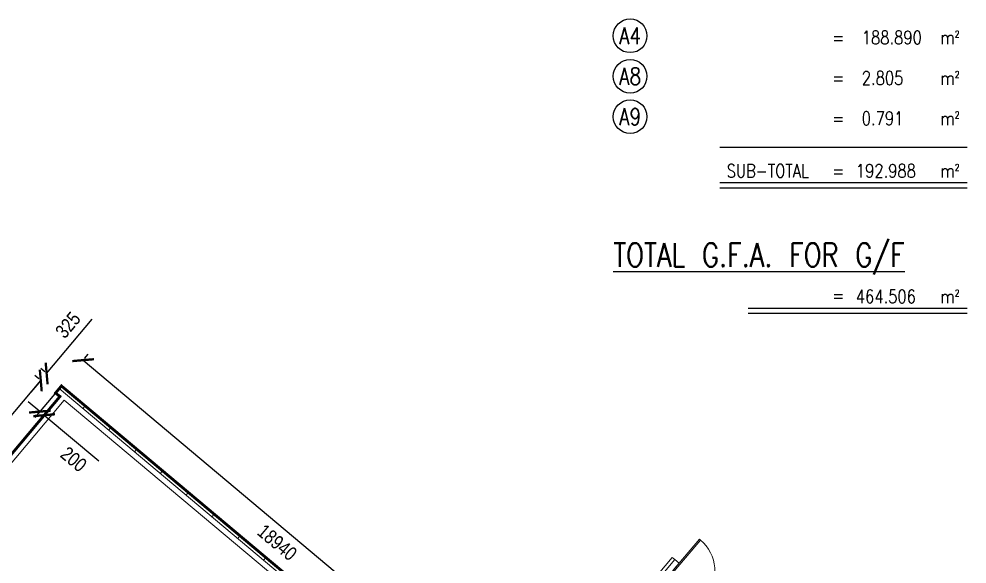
# Model space of a CAD drawing. Header units: millimetres. Extents: x 834140250 to 834644390, y 817877047 to 817987022.
# Drawn here: x 834372873 to 834406640, y 817913738 to 817933148 of the extents above; entities that cross this region are included whole.
import ezdxf
from ezdxf.enums import TextEntityAlignment as Align

# ---------------------------------------------------------------- set-up
doc = ezdxf.new("R2010")
doc.units = ezdxf.units.MM
doc.header["$LTSCALE"] = 1000
doc.header["$MEASUREMENT"] = 0
doc.layers.get('Defpoints').update_dxf_attribs({"color": 150})
doc.layers.add('MGD031_1', color=7, linetype='Continuous')
doc.layers.add('VPA040_Text', color=3, linetype='Continuous')
doc.layers.add('VPAX', color=7, linetype='Continuous', lineweight=13)
doc.styles.add('1_2.5mm', font='arial.ttf', dxfattribs={"width": 0.8, "height": 0.0025})
doc.styles.get("Standard").update_dxf_attribs({"font": 'txt.shx', "width": 0.8})
doc.styles.add('Style-Arial', font='arial.ttf', dxfattribs={"width": 0.8})
doc.styles.add('T1', font='simplex.shx', dxfattribs={"width": 0.8})
doc.dimstyles.get("Standard").update_dxf_attribs({"dimtxt": 0.18, "dimasz": 0.18, "dimexe": 0.18, "dimexo": 0.0625, "dimgap": 0.09, "dimtad": 0, "dimtih": 1, "dimtoh": 1, "dimdec": 4, "dimzin": 1, "dimdsep": 46, "dimtxsty": '1_2.5mm', "dimcen": 0, "dimadec": 0, "dimazin": 0, "dimtfac": 1, "dimtdec": 4, "dimtofl": 0, "dimtmove": 0, "dimatfit": 3, "dimfxl": 0, "dimtolj": 1, "dimtzin": 1, "dimarcsym": 0})

# ---------------------------------------------------------------- blocks, each defined once
blk = doc.blocks.new('M2')
at = {"width": 0.85}
for s, height, p in [('2', 100, (217, 100)), ('m', 200, (0, 0))]:
    blk.add_text(s, height=height, dxfattribs=at).set_placement(p)
blk = doc.blocks.new('_ArchTick')
at = {"color": 0, "linetype": 'ByBlock', "const_width": 0.15}
blk.add_lwpolyline([(-0.5, -0.5), (0.5, 0.5)], dxfattribs=at)
blk = doc.blocks.new('*D40')
at = {"layer": 'Defpoints', "color": 0}
for p in [(834375029, 817920845), (834389666, 817908824), (834389538, 817908671)]:
    blk.add_point(p, dxfattribs=at)
at = {"layer": 'MGD031_1', "color": 0, "lineweight": -2}
for p, q in [((834375157, 817920998), (834389666, 817908824)), ((834375205, 817921055), (834375333, 817921208)), ((834389714, 817908881), (834389842, 817909033))]:
    blk.add_line(p, q, dxfattribs=at)
at = {"layer": 'MGD031_1', "color": 0, "lineweight": -2, "xscale": 547.6004642393601, "yscale": 547.6004642393601, "zscale": 547.6004642393601}
for p, rotation in [((834375157, 817920998), 139.9999999386835), ((834389666, 817908824), 319.9999999386835)]:
    blk.add_blockref('_ArchTick', p, dxfattribs=dict(at, rotation=rotation))
at = {"layer": 'MGD031_1', "color": 0, "insert": (834382072, 817914506), "char_height": 500, "attachment_point": 5, "rotation": 320, "style": 'Style-Arial'}
blk.add_mtext('18940', dxfattribs=at)
blk = doc.blocks.new('*D42')
at = {"layer": 'Defpoints', "color": 0}
for p in [(834373650, 817920273), (834373795, 817920152), (834359993, 817903764)]:
    blk.add_point(p, dxfattribs=at)
at = {"layer": 'MGD031_1', "color": 0, "lineweight": -2}
for p, q in [((834359879, 817903861), (834373650, 817920273)), ((834373585, 817920328), (834373441, 817920449)), ((834359784, 817903940), (834359669, 817904037))]:
    blk.add_line(p, q, dxfattribs=at)
at = {"layer": 'MGD031_1', "color": 0, "lineweight": -2, "xscale": 547.6004642393601, "yscale": 547.6004642393601, "zscale": 547.6004642393601}
for p, rotation in [((834373650, 817920273), 49.99999993868348), ((834359879, 817903861), 229.9999999386835)]:
    blk.add_blockref('_ArchTick', p, dxfattribs=dict(at, rotation=rotation))
at = {"layer": 'MGD031_1', "color": 0, "insert": (834366359, 817912407), "char_height": 500, "attachment_point": 5, "rotation": 50, "style": 'Style-Arial'}
blk.add_mtext('21425', dxfattribs=at)
blk = doc.blocks.new('*D43')
at = {"layer": 'Defpoints', "color": 0}
for p in [(834373859, 817920522), (834374004, 817920401), (834373795, 817920152)]:
    blk.add_point(p, dxfattribs=at)
at = {"layer": 'MGD031_1', "color": 0, "lineweight": -2}
for p, q in [((834373859, 817920522), (834375485, 817922459)), ((834373794, 817920577), (834373649, 817920698)), ((834373650, 817920273), (834373298, 817919853)), ((834373585, 817920328), (834373441, 817920449))]:
    blk.add_line(p, q, dxfattribs=at)
at = {"layer": 'MGD031_1', "color": 0, "lineweight": -2, "xscale": 547.6004642393601, "yscale": 547.6004642393601, "zscale": 547.6004642393601}
for p, rotation in [((834373859, 817920522), 229.9999999386835), ((834373650, 817920273), 49.99999993868348)]:
    blk.add_blockref('_ArchTick', p, dxfattribs=dict(at, rotation=rotation))
at = {"layer": 'MGD031_1', "color": 0, "insert": (834374619, 817922250), "char_height": 500, "attachment_point": 5, "rotation": 50, "style": 'Style-Arial'}
blk.add_mtext('325', dxfattribs=at)
blk = doc.blocks.new('*D44')
at = {"layer": 'Defpoints', "color": 0}
for p in [(834374387, 817920079), (834374540, 817919951), (834373773, 817919038)]:
    blk.add_point(p, dxfattribs=at)
at = {"layer": 'MGD031_1', "color": 0, "lineweight": -2}
for p, q in [((834374211, 817919870), (834373444, 817918956)), ((834374364, 817919741), (834373598, 817918828)), ((834373620, 817919166), (834373201, 817919518)), ((834373773, 817919038), (834375713, 817917410))]:
    blk.add_line(p, q, dxfattribs=at)
at = {"layer": 'MGD031_1', "color": 0, "lineweight": -2, "xscale": 547.6004642393601, "yscale": 547.6004642393601, "zscale": 547.6004642393601}
for p, rotation in [((834373620, 817919166), 319.9999999386835), ((834373773, 817919038), 139.9999999386835)]:
    blk.add_blockref('_ArchTick', p, dxfattribs=dict(at, rotation=rotation))
at = {"layer": 'MGD031_1', "color": 0, "insert": (834374823, 817917467), "char_height": 500, "attachment_point": 5, "rotation": 320, "style": 'Style-Arial'}
blk.add_mtext('200', dxfattribs=at)
blk = doc.blocks.new('GFA_1F')
at = {"layer": 'VPAX', "color": 253, "ltscale": 500}
for points in [[(-6522, -9017), (-3056, -11926), (-3184, -12079), (-11802, -4848), (957, 10358), (804, 10487), (932, 10640), (16452, -2383, 0.414214), (17086, -2327), (22859, 4552), (23012, 4423), (17239, -2456, -0.414214), (16324, -2536), (1110, 10230), (-9849, -2831), (-9390, -3217), (-9486, -3332), (-9946, -2946), (-11521, -4823), (-8341, -7491), (-8290, -7429), (-8175, -7526)], [(1013, 10736), (16533, -2287, 0.414214), (16990, -2247), (22763, 4632)]]:
    blk.add_lwpolyline(points, format="xyb", dxfattribs=at)
for points in [[(932, 10640), (1013, 10736)], [(932, 10640), (1013, 10736)], [(1775, 9933), (1855, 10029)], [(1775, 9933), (1855, 10029)], [(2694, 9162), (2775, 9257)], [(2694, 9162), (2775, 9257)], [(3614, 8390), (3694, 8486)], [(4533, 7619), (4613, 7715)], [(5452, 6848), (5532, 6943)], [(6371, 6076), (6452, 6172)], [(7291, 5305), (7371, 5401)], [(8210, 4533), (8290, 4629)], [(22763, 4632), (22859, 4552)]]:
    blk.add_lwpolyline(points, dxfattribs=at)
blk.add_lwpolyline([(22838, 4138), (22800, 4170), (23732, 5281), (23770, 5249)], close=True, dxfattribs=at)
blk.add_arc((22838, 4138), 1450, 320, 50, dxfattribs=at)

msp = doc.modelspace()

# ---------------------------------------------------------------- linework, layer by layer
at = {"layer": 'VPA040_Text', "ltscale": 500}
for p, q in [((834397840.3, 817928580.2), (834406640.3, 817928580.2)), ((834397840.3, 817927320.2), (834406640.3, 817927320.2)), ((834397840.3, 817927140.2), (834406640.3, 817927140.2)), ((834398840.3, 817922846.6), (834406640.3, 817922846.6)), ((834398840.3, 817922666.6), (834406640.3, 817922666.6))]:
    msp.add_line(p, q, dxfattribs=at)
at = {"layer": 'VPA040_Text', "color": 2, "ltscale": 500, "const_width": 100}
msp.add_lwpolyline([(834374330.9, 817919701.8), (834360559.1, 817903289.3), (834360406, 817903417.8), (834360197, 817903168.9), (834374705.9, 817890994.5), (834388895.4, 817907905), (834374386.6, 817920079.4), (834374177.7, 817919830.4), (834374330.9, 817919701.8)], dxfattribs=at)
at = {"layer": 'VPA040_Text', "ltscale": 500}
for centre in [(834394640.3, 817932547.6), (834394640.3, 817931107.6), (834394640.3, 817929667.6)]:
    msp.add_circle(centre, 600, dxfattribs=at)

# ---------------------------------------------------------------- block references
msp.add_blockref('GFA_1F', (834373373.8, 817909343.6))
at = {"layer": 'VPA040_Text', "ltscale": 500, "xscale": 2.399999976158142, "yscale": 2.399999976158142, "zscale": 2.4}
for p in [(834405680.3, 817932247.6), (834405680.3, 817930807.6), (834405680.3, 817929367.6), (834405680.3, 817927500.2), (834405680.3, 817923026.6)]:
    msp.add_blockref('M2', p, dxfattribs=at)

# ---------------------------------------------------------------- texts
at = {"layer": 'VPA040_Text', "ltscale": 500, "style": 'T1', "width": 0.8}
for s, p in [('A4', (834394640.3, 817932547.6)), ('A8', (834394640.3, 817931107.6)), ('A9', (834394640.3, 817929667.6))]:
    msp.add_text(s, height=600, dxfattribs=at).set_placement(p, align=Align.MIDDLE_CENTER)
at = {"layer": 'VPA040_Text', "ltscale": 500, "width": 0.8}
for s, height, p in [('188.890', 480, (834402891.2, 817932247.6)), ('=', 480, (834401840.3, 817932247.6)), ('=', 480, (834401840.3, 817930807.6)), ('2.805', 480, (834402891.2, 817930807.6)), ('0.791', 480, (834402891.2, 817929367.6)), ('=', 480, (834401840.3, 817929367.6)), ('SUB-TOTAL', 480, (834398080.3, 817927500.2)), ('192.988', 480, (834402680.3, 817927500.2)), ('=', 480, (834401840.3, 817927500.2)), ('%%UTOTAL G.F.A. FOR G/F', 840, (834394040.3, 817924323.9)), ('=', 480, (834401840.3, 817923063.4)), ('464.506', 480, (834402680.3, 817923026.6))]:
    msp.add_text(s, height=height, dxfattribs=at).set_placement(p)

# ---------------------------------------------------------------- dimensions: what is measured, and where the dimension line sits
at = {"layer": 'MGD031_1'}
for base, p1, p2, angle, picture, middle in [((834373859.2, 817920521.9), (834373794.6, 817920151.8), (834374003.5, 817920400.8), 50, '*D43', (834374618.6, 817922250.4)), ((834389666.4, 817908823.7), (834375029.4, 817920845.4), (834389538.2, 817908671), 140, '*D40', (834382071.8, 817914505.6)), ((834373650.3, 817920272.9), (834359993.4, 817903764.3), (834373794.6, 817920151.8), 50, '*D42', (834366359.1, 817912406.9)), ((834373773.5, 817919037.6), (834374386.6, 817920079.4), (834374539.8, 817919950.8), 140, '*D44', (834374822.7, 817917466.5))]:
    dim = msp.add_linear_dim(base=base, p1=p1, p2=p2, angle=angle, dimstyle='Standard', override={"dimscale": 50, "dimtxt": 10, "dimasz": 10.952009, "dimexe": 5.476005, "dimexo": 5.476005, "dimgap": 5.476005, "dimtad": 1, "dimtih": 0, "dimtoh": 0, "dimdec": 0, "dimzin": 11, "dimtxsty": 'Style-Arial', "dimblk": 'ArchTick', "dimadec": 4, "dimazin": 3, "dimtdec": 0, "dimatfit": 1, "dimfrac": 2, "dimtolj": 0, "dimtzin": 11}, dxfattribs=at)
    dim.commit()
    dim.dimension.update_dxf_attribs({"geometry": picture, "text_midpoint": middle})

doc.saveas('drawing.dxf')
